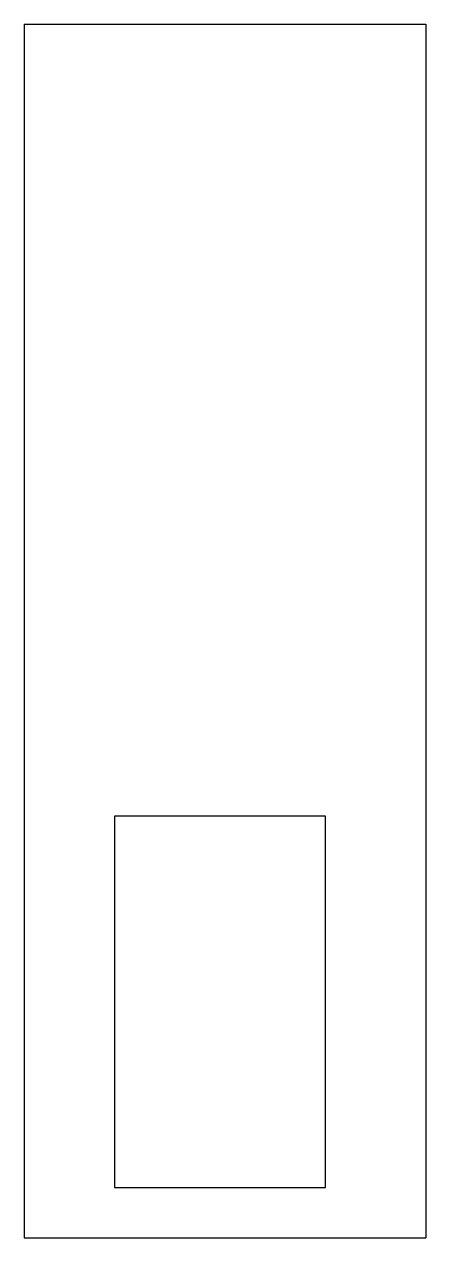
# Model space of a CAD drawing. Header units: millimetres. Extents: x -43 to -3, y -49 to 72.
import ezdxf

# ---------------------------------------------------------------- set-up
doc = ezdxf.new("R2010")
doc.units = ezdxf.units.MM
doc.layers.add('Shape2DView003', color=7, linetype='CONTINUOUS')

msp = doc.modelspace()

# ---------------------------------------------------------------- linework, layer by layer
at = {"layer": 'Shape2DView003'}
for p, q in [((-43.1, 71.9), (-3.1, 71.9)), ((-43.1, 71.9), (-43.1, -49)), ((-3.1, 71.9), (-3.1, -49)), ((-34.1, -7), (-34.1, -44)), ((-13.1, -7), (-34.1, -7)), ((-13.1, -44), (-13.1, -7)), ((-34.1, -44), (-13.1, -44)), ((-43.1, -49), (-3.1, -49))]:
    msp.add_line(p, q, dxfattribs=at)

doc.saveas('drawing.dxf')
